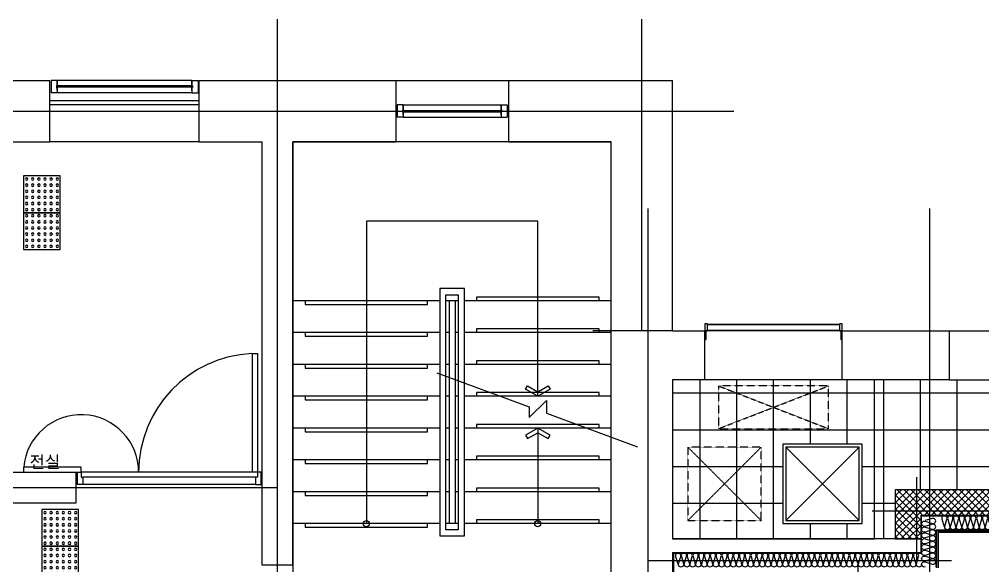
# Model space of a CAD drawing. Header units: millimetres. Extents: x 18456 to 179493, y -203649 to 469211.
# Drawn here: x 142974 to 150843, y 210287 to 214751 of the extents above; entities that cross this region are included whole.
import ezdxf

# ---------------------------------------------------------------- set-up
doc = ezdxf.new("R2010")
doc.units = ezdxf.units.MM
doc.linetypes.add('X-평면도(기본형)$0$CEN', pattern=[52.5, 50, -1, 0.5, -1])
doc.linetypes.add('X-평면도(기본형)$0$HID', pattern=[2.8, 1.8, -1])
for name, color, linetype, true_color in [('X-평면도(기본형)$0$40HAT', 9, 'Continuous', 0x808080), ('X-평면도(기본형)$0$4ELE', 4, 'Continuous', 0x00ffff), ('X-평면도(기본형)$0$4GYP', 4, 'Continuous', 0x00ffff), ('X-평면도(기본형)$0$A-DOOR', 4, 'Continuous', 0x00ffff), ('X-평면도(기본형)$0$CEN', 1, 'X-평면도(기본형)$0$CEN', 0xff0000), ('X-평면도(기본형)$0$DEFPOINTS-1', 7, 'Continuous', 0x262f4c), ('X-평면도(기본형)$0$DEFTXT', 7, 'Continuous', 0x7fdfff), ('X-평면도(기본형)$0$ETC', 9, 'Continuous', 0x808080), ('X-평면도(기본형)$0$FUR', 6, 'Continuous', 0xff00ff), ('X-평면도(기본형)$0$INS', 9, 'Continuous', 0x808080), ('X-평면도(기본형)$0$INSUL', 9, 'Continuous', 0x808080), ('X-평면도(기본형)$0$MC', 7, 'Continuous', 0x7f7fff), ('X-평면도(기본형)$0$NON', 6, 'Continuous', 0xff00ff), ('X-평면도(기본형)$0$S4ELE', 4, 'Continuous', 0x00ffff), ('X-평면도(기본형)$0$STA', 4, 'Continuous', 0x00ffff), ('X-평면도(기본형)$0$SYM', 7, 'Continuous', 0x000000), ('X-평면도(기본형)$0$TIL', 5, 'Continuous', 0x0000ff), ('X-평면도(기본형)$0$TILE', 7, 'Continuous', 0xc0c0c0), ('X-평면도(기본형)$0$W1', 2, 'Continuous', 0xffff00), ('X-평면도(기본형)$0$W2', 3, 'Continuous', 0x00ff00), ('X-평면도(기본형)$0$WID', 4, 'Continuous', 0x00ffff), ('X-평면도(기본형)$0$피난구', 9, 'Continuous', 0x808080)]:
    doc.layers.add(name, color=color, linetype=linetype, true_color=true_color)
doc.styles.add('맑은 고딕 Regular', font='')
doc.styles.get('맑은 고딕 Regular').set_extended_font_data('M+39D80 怨좊뵓')

# ---------------------------------------------------------------- blocks, each defined once
blk = doc.blocks.new('U132 (X-평면도(기본형)$0$ng)')
at = {"color": 0, "linetype": 'ByBlock', "lineweight": -2}
for p, q in [((-560, -103.5), (-560, 22.5)), ((-560, 22.5), (-550, 22.5)), ((-550, 22.5), (-550, -47.5)), ((550, 22.5), (560, 22.5)), ((550, -47.5), (550, 22.5)), ((560, 22.5), (560, -103.5)), ((-560, -47.5), (-538, -47.5)), ((-538, -47.5), (-538, -50.5)), ((538, -50.5), (-538, -50.5)), ((-538, -50.5), (-538, -100.5)), ((-538, -50.5), (538, -50.5)), ((538, -50.5), (538, -47.5)), ((538, -47.5), (560, -47.5)), ((538, -100.5), (538, -50.5)), ((-538, -103.5), (-560, -103.5)), ((-538, -100.5), (538, -100.5)), ((538, -100.5), (-538, -100.5)), ((-538, -100.5), (-538, -103.5)), ((538, -103.5), (538, -100.5)), ((560, -103.5), (538, -103.5))]:
    blk.add_line(p, q, dxfattribs=at)
blk = doc.blocks.new('X-평면도(기본형)$0$esp')
at = {"layer": 'X-평면도(기본형)$0$FUR', "linetype": 'X-평면도(기본형)$0$HID'}
for p, q in [((375, 400), (1275, 50)), ((375, 50), (1275, 400))]:
    blk.add_line(p, q, dxfattribs=at)
at = {"layer": 'X-평면도(기본형)$0$FUR'}
blk.add_lwpolyline([(900, 1175), (1550, 1175), (1550, 525), (900, 525)], close=True, dxfattribs=at)
at = {"layer": 'X-평면도(기본형)$0$FUR', "linetype": 'X-평면도(기본형)$0$HID'}
blk.add_lwpolyline([(375, 50), (375, 400), (1275, 400), (1275, 50)], close=True, dxfattribs=at)
at = {"layer": 'X-평면도(기본형)$0$MC'}
blk.add_lwpolyline([(1650, 0), (0, 0), (0, 1300), (1650, 1300)], close=True, dxfattribs=at)
at = {"layer": 'X-평면도(기본형)$0$피난구', "linetype": 'X-평면도(기본형)$0$HID'}
for p, q in [((125, 550), (725, 1150)), ((125, 1150), (725, 550))]:
    blk.add_line(p, q, dxfattribs=at)
at = {"layer": 'X-평면도(기본형)$0$피난구', "color": 1, "true_color": 0xff0000}
for p, q in [((925, 550), (1525, 1150)), ((925, 1150), (1525, 550))]:
    blk.add_line(p, q, dxfattribs=at)
at = {"layer": 'X-평면도(기본형)$0$피난구', "linetype": 'X-평면도(기본형)$0$HID'}
blk.add_lwpolyline([(125, 1150), (725, 1150), (725, 550), (125, 550)], close=True, dxfattribs=at)
at = {"layer": 'X-평면도(기본형)$0$피난구'}
blk.add_lwpolyline([(925, 1150), (1525, 1150), (1525, 550), (925, 550)], close=True, dxfattribs=at)
blk = doc.blocks.new('U70 (X-평면도(기본형)$0$ins-l)')
at = {"layer": 'X-평면도(기본형)$0$INSUL', "color": 8, "true_color": 0x808080}
for p, q in [((36.9, 24.2), (21.4, 75.8)), ((57.5, 75.8), (42, 24.2)), ((78.1, 24.2), (62.6, 75.8)), ((98.7, 75.8), (83.2, 24.2)), ((119.3, 24.2), (103.8, 75.8)), ((139.9, 75.8), (124.5, 24.2)), ((160.5, 24.2), (145.1, 75.8)), ((181.1, 75.8), (165.7, 24.2)), ((201.7, 24.2), (186.3, 75.8)), ((222.3, 75.8), (206.9, 24.2)), ((243, 24.2), (227.5, 75.8)), ((263.6, 75.8), (248.1, 24.2)), ((284.2, 24.2), (268.7, 75.8)), ((304.8, 75.8), (289.3, 24.2)), ((325.4, 24.2), (309.9, 75.8)), ((346, 75.8), (330.6, 24.2)), ((366.6, 24.2), (351.2, 75.8)), ((387.2, 75.8), (371.8, 24.2)), ((407.8, 24.2), (392.4, 75.8)), ((428.4, 75.8), (413, 24.2)), ((449.1, 24.2), (433.6, 75.8)), ((469.7, 75.8), (454.2, 24.2)), ((490.3, 24.2), (474.8, 75.8)), ((510.9, 75.8), (495.4, 24.2)), ((531.5, 24.2), (516, 75.8)), ((552.1, 75.8), (536.6, 24.2)), ((572.7, 24.2), (557.3, 75.8)), ((593.3, 75.8), (577.9, 24.2)), ((613.9, 24.2), (598.5, 75.8)), ((634.5, 75.8), (619.1, 24.2)), ((655.2, 24.2), (639.7, 75.8)), ((675.8, 75.8), (660.3, 24.2)), ((696.4, 24.2), (680.9, 75.8)), ((717, 75.8), (701.5, 24.2)), ((737.6, 24.2), (722.1, 75.8)), ((758.2, 75.8), (742.7, 24.2)), ((778.8, 24.2), (763.4, 75.8)), ((799.4, 75.8), (784, 24.2)), ((820, 24.2), (804.6, 75.8)), ((840.6, 75.8), (825.2, 24.2)), ((861.3, 24.2), (845.8, 75.8)), ((881.9, 75.8), (866.4, 24.2)), ((902.5, 24.2), (887, 75.8)), ((923.1, 75.8), (907.6, 24.2)), ((943.7, 24.2), (928.2, 75.8)), ((964.3, 75.8), (948.8, 24.2)), ((984.9, 24.2), (969.5, 75.8)), ((1005.5, 75.8), (990.1, 24.2)), ((1026.1, 24.2), (1010.7, 75.8)), ((1046.7, 75.8), (1031.3, 24.2)), ((1067.4, 24.2), (1051.9, 75.8)), ((1088, 75.8), (1072.5, 24.2)), ((1108.6, 24.2), (1093.1, 75.8)), ((1129.2, 75.8), (1113.7, 24.2)), ((1149.8, 24.2), (1134.3, 75.8)), ((1170.4, 75.8), (1154.9, 24.2)), ((1191, 24.2), (1175.6, 75.8)), ((1211.6, 75.8), (1196.2, 24.2)), ((1232.2, 24.2), (1216.8, 75.8)), ((1252.8, 75.8), (1237.4, 24.2)), ((1273.5, 24.2), (1258, 75.8)), ((1294.1, 75.8), (1278.6, 24.2)), ((1314.7, 24.2), (1299.2, 75.8)), ((1335.3, 75.8), (1319.8, 24.2)), ((1355.9, 24.2), (1340.4, 75.8)), ((1376.5, 75.8), (1361, 24.2)), ((1397.1, 24.2), (1381.7, 75.8)), ((1417.7, 75.8), (1402.3, 24.2)), ((1438.3, 24.2), (1422.9, 75.8)), ((1458.9, 75.8), (1443.5, 24.2)), ((1479.5, 24.2), (1464.1, 75.8)), ((1500.2, 75.8), (1484.7, 24.2)), ((1520.8, 24.2), (1505.3, 75.8)), ((1541.4, 75.8), (1525.9, 24.2)), ((1562, 24.2), (1546.5, 75.8)), ((1582.6, 75.8), (1567.1, 24.2)), ((1603.2, 24.2), (1587.8, 75.8)), ((1623.8, 75.8), (1608.4, 24.2)), ((1644.4, 24.2), (1629, 75.8)), ((1665, 75.8), (1649.6, 24.2)), ((1685.6, 24.2), (1670.2, 75.8)), ((1706.3, 75.8), (1690.8, 24.2)), ((1726.9, 24.2), (1711.4, 75.8)), ((1747.5, 75.8), (1732, 24.2))]:
    blk.add_line(p, q, dxfattribs=at)
at = {"layer": 'X-평면도(기본형)$0$INSUL', "color": 8, "true_color": 0x808080, "extrusion": (0, 0, -1)}
for centre in [(-39.4, 81.2), (-80.7, 81.2), (-121.9, 81.2), (-163.1, 81.2), (-204.3, 81.2), (-245.5, 81.2), (-286.8, 81.2), (-328, 81.2), (-369.2, 81.2), (-410.4, 81.2), (-451.6, 81.2), (-492.9, 81.2), (-534.1, 81.2), (-575.3, 81.2), (-616.5, 81.2), (-657.7, 81.2), (-699, 81.2), (-740.2, 81.2), (-781.4, 81.2), (-822.6, 81.2), (-863.8, 81.2), (-905.1, 81.2), (-946.3, 81.2), (-987.5, 81.2), (-1028.7, 81.2), (-1069.9, 81.2), (-1111.1, 81.2), (-1152.4, 81.2), (-1193.6, 81.2), (-1234.8, 81.2), (-1276, 81.2), (-1317.2, 81.2), (-1358.5, 81.2), (-1399.7, 81.2), (-1440.9, 81.2), (-1482.1, 81.2), (-1523.3, 81.2), (-1564.6, 81.2), (-1605.8, 81.2), (-1647, 81.2), (-1688.2, 81.2), (-1729.4, 81.2)]:
    blk.add_arc(centre, 18.8, 343.30076, 196.69924, dxfattribs=at)
at = {"layer": 'X-평면도(기본형)$0$INSUL', "color": 8, "true_color": 0x808080}
for centre in [(18.8, 18.8), (60, 18.8), (101.3, 18.8), (142.5, 18.8), (183.7, 18.8), (224.9, 18.8), (266.1, 18.8), (307.4, 18.8), (348.6, 18.8), (389.8, 18.8), (431, 18.8), (472.2, 18.8), (513.5, 18.8), (554.7, 18.8), (595.9, 18.8), (637.1, 18.8), (678.3, 18.8), (719.6, 18.8), (760.8, 18.8), (802, 18.8), (843.2, 18.8), (884.4, 18.8), (925.7, 18.8), (966.9, 18.8), (1008.1, 18.8), (1049.3, 18.8), (1090.5, 18.8), (1131.8, 18.8), (1173, 18.8), (1214.2, 18.8), (1255.4, 18.8), (1296.6, 18.8), (1337.9, 18.8), (1379.1, 18.8), (1420.3, 18.8), (1461.5, 18.8), (1502.7, 18.8), (1544, 18.8), (1585.2, 18.8), (1626.4, 18.8), (1667.6, 18.8), (1708.8, 18.8)]:
    blk.add_arc(centre, 18.8, 163.30076, 16.69924, dxfattribs=at)
blk = doc.blocks.new('U149 (X-평면도(기본형)$0$ins-l)')
at = {"layer": 'X-평면도(기본형)$0$INSUL', "color": 8, "true_color": 0x808080}
for p, q in [((36.9, 24.2), (21.4, 75.8)), ((57.5, 75.8), (42, 24.2)), ((78.1, 24.2), (62.6, 75.8)), ((98.7, 75.8), (83.2, 24.2)), ((119.3, 24.2), (103.8, 75.8)), ((139.9, 75.8), (124.5, 24.2)), ((160.5, 24.2), (145.1, 75.8)), ((181.1, 75.8), (165.7, 24.2)), ((201.7, 24.2), (186.3, 75.8)), ((222.3, 75.8), (206.9, 24.2)), ((243, 24.2), (227.5, 75.8)), ((263.6, 75.8), (248.1, 24.2)), ((284.2, 24.2), (268.7, 75.8)), ((304.8, 75.8), (289.3, 24.2)), ((325.4, 24.2), (309.9, 75.8)), ((346, 75.8), (330.6, 24.2)), ((366.6, 24.2), (351.2, 75.8)), ((387.2, 75.8), (371.8, 24.2)), ((407.8, 24.2), (392.4, 75.8)), ((428.4, 75.8), (413, 24.2)), ((449.1, 24.2), (433.6, 75.8)), ((469.7, 75.8), (454.2, 24.2)), ((490.3, 24.2), (474.8, 75.8)), ((510.9, 75.8), (495.4, 24.2)), ((531.5, 24.2), (516, 75.8)), ((552.1, 75.8), (536.6, 24.2)), ((572.7, 24.2), (557.3, 75.8)), ((593.3, 75.8), (577.9, 24.2)), ((613.9, 24.2), (598.5, 75.8)), ((634.5, 75.8), (619.1, 24.2)), ((655.2, 24.2), (639.7, 75.8)), ((675.8, 75.8), (660.3, 24.2)), ((696.4, 24.2), (680.9, 75.8)), ((717, 75.8), (701.5, 24.2)), ((737.6, 24.2), (722.1, 75.8)), ((758.2, 75.8), (742.7, 24.2)), ((778.8, 24.2), (763.4, 75.8)), ((799.4, 75.8), (784, 24.2)), ((820, 24.2), (804.6, 75.8)), ((840.6, 75.8), (825.2, 24.2)), ((861.3, 24.2), (845.8, 75.8)), ((881.9, 75.8), (866.4, 24.2)), ((902.5, 24.2), (887, 75.8)), ((923.1, 75.8), (907.6, 24.2)), ((943.7, 24.2), (928.2, 75.8)), ((964.3, 75.8), (948.8, 24.2)), ((984.9, 24.2), (969.5, 75.8)), ((1005.5, 75.8), (990.1, 24.2)), ((1026.1, 24.2), (1010.7, 75.8)), ((1046.7, 75.8), (1031.3, 24.2)), ((1067.4, 24.2), (1051.9, 75.8)), ((1088, 75.8), (1072.5, 24.2)), ((1108.6, 24.2), (1093.1, 75.8)), ((1129.2, 75.8), (1113.7, 24.2)), ((1149.8, 24.2), (1134.3, 75.8)), ((1170.4, 75.8), (1154.9, 24.2)), ((1191, 24.2), (1175.6, 75.8)), ((1211.6, 75.8), (1196.2, 24.2)), ((1232.2, 24.2), (1216.8, 75.8)), ((1252.8, 75.8), (1237.4, 24.2)), ((1273.5, 24.2), (1258, 75.8)), ((1294.1, 75.8), (1278.6, 24.2)), ((1314.7, 24.2), (1299.2, 75.8)), ((1335.3, 75.8), (1319.8, 24.2)), ((1355.9, 24.2), (1340.4, 75.8)), ((1376.5, 75.8), (1361, 24.2)), ((1397.1, 24.2), (1381.7, 75.8)), ((1417.7, 75.8), (1402.3, 24.2)), ((1438.3, 24.2), (1422.9, 75.8)), ((1458.9, 75.8), (1443.5, 24.2)), ((1479.5, 24.2), (1464.1, 75.8)), ((1500.2, 75.8), (1484.7, 24.2)), ((1520.8, 24.2), (1505.3, 75.8)), ((1541.4, 75.8), (1525.9, 24.2)), ((1562, 24.2), (1546.5, 75.8)), ((1582.6, 75.8), (1567.1, 24.2)), ((1603.2, 24.2), (1587.8, 75.8)), ((1623.8, 75.8), (1608.4, 24.2)), ((1644.4, 24.2), (1629, 75.8)), ((1665, 75.8), (1649.6, 24.2)), ((1685.6, 24.2), (1670.2, 75.8)), ((1706.3, 75.8), (1690.8, 24.2)), ((1726.9, 24.2), (1711.4, 75.8)), ((1747.5, 75.8), (1732, 24.2)), ((1768.1, 24.2), (1752.6, 75.8)), ((1788.7, 75.8), (1773.2, 24.2)), ((1809.3, 24.2), (1793.8, 75.8)), ((1829.9, 75.8), (1814.5, 24.2)), ((1850.5, 24.2), (1835.1, 75.8)), ((1871.1, 75.8), (1855.7, 24.2)), ((1891.7, 24.2), (1876.3, 75.8)), ((1912.4, 75.8), (1896.9, 24.2)), ((1933, 24.2), (1917.5, 75.8)), ((1953.6, 75.8), (1938.1, 24.2)), ((1974.2, 24.2), (1958.7, 75.8)), ((1994.8, 75.8), (1979.3, 24.2)), ((2015.4, 24.2), (1999.9, 75.8)), ((2036, 75.8), (2020.6, 24.2)), ((2056.6, 24.2), (2041.2, 75.8)), ((2077.2, 75.8), (2061.8, 24.2)), ((2097.8, 24.2), (2082.4, 75.8)), ((2118.5, 75.8), (2103, 24.2)), ((2139.1, 24.2), (2123.6, 75.8)), ((2159.7, 75.8), (2144.2, 24.2)), ((2180.3, 24.2), (2164.8, 75.8)), ((2200.9, 75.8), (2185.4, 24.2)), ((2221.5, 24.2), (2206, 75.8)), ((2242.1, 75.8), (2226.7, 24.2)), ((2262.7, 24.2), (2247.3, 75.8)), ((2283.3, 75.8), (2267.9, 24.2)), ((2303.9, 24.2), (2288.5, 75.8)), ((2324.6, 75.8), (2309.1, 24.2)), ((2345.2, 24.2), (2329.7, 75.8)), ((2365.8, 75.8), (2350.3, 24.2)), ((2386.4, 24.2), (2370.9, 75.8)), ((2407, 75.8), (2391.5, 24.2)), ((2427.6, 24.2), (2412.1, 75.8)), ((2448.2, 75.8), (2432.8, 24.2)), ((2468.8, 24.2), (2453.4, 75.8)), ((2489.4, 75.8), (2474, 24.2)), ((2510, 24.2), (2494.6, 75.8)), ((2530.7, 75.8), (2515.2, 24.2)), ((2551.3, 24.2), (2535.8, 75.8)), ((2571.9, 75.8), (2556.4, 24.2)), ((2592.5, 24.2), (2577, 75.8)), ((2613.1, 75.8), (2597.6, 24.2)), ((2633.7, 24.2), (2618.2, 75.8)), ((2654.3, 75.8), (2638.9, 24.2)), ((2674.9, 24.2), (2659.5, 75.8)), ((2695.5, 75.8), (2680.1, 24.2)), ((2716.1, 24.2), (2700.7, 75.8)), ((2736.7, 75.8), (2721.3, 24.2)), ((2757.4, 24.2), (2741.9, 75.8)), ((2778, 75.8), (2762.5, 24.2)), ((2798.6, 24.2), (2783.1, 75.8)), ((2819.2, 75.8), (2803.7, 24.2)), ((2839.8, 24.2), (2824.3, 75.8)), ((2860.4, 75.8), (2845, 24.2)), ((2881, 24.2), (2865.6, 75.8)), ((2901.6, 75.8), (2886.2, 24.2)), ((2922.2, 24.2), (2906.8, 75.8)), ((2942.8, 75.8), (2927.4, 24.2)), ((2963.5, 24.2), (2948, 75.8)), ((2984.1, 75.8), (2968.6, 24.2)), ((3004.7, 24.2), (2989.2, 75.8)), ((3025.3, 75.8), (3009.8, 24.2)), ((3045.9, 24.2), (3030.4, 75.8)), ((3066.5, 75.8), (3051, 24.2)), ((3087.1, 24.2), (3071.7, 75.8)), ((3107.7, 75.8), (3092.3, 24.2)), ((3128.3, 24.2), (3112.9, 75.8)), ((3148.9, 75.8), (3133.5, 24.2)), ((3169.6, 24.2), (3154.1, 75.8)), ((3190.2, 75.8), (3174.7, 24.2)), ((3210.8, 24.2), (3195.3, 75.8)), ((3231.4, 75.8), (3215.9, 24.2)), ((3252, 24.2), (3236.5, 75.8)), ((3272.6, 75.8), (3257.1, 24.2)), ((3293.2, 24.2), (3277.8, 75.8)), ((3313.8, 75.8), (3298.4, 24.2)), ((3334.4, 24.2), (3319, 75.8)), ((3355, 75.8), (3339.6, 24.2)), ((3375.7, 24.2), (3360.2, 75.8)), ((3396.3, 75.8), (3380.8, 24.2)), ((3416.9, 24.2), (3401.4, 75.8)), ((3437.5, 75.8), (3422, 24.2)), ((3458.1, 24.2), (3442.6, 75.8)), ((3478.7, 75.8), (3463.2, 24.2)), ((3499.3, 24.2), (3483.9, 75.8)), ((3519.9, 75.8), (3504.5, 24.2)), ((3540.5, 24.2), (3525.1, 75.8)), ((3561.1, 75.8), (3545.7, 24.2)), ((3581.8, 24.2), (3566.3, 75.8)), ((3602.4, 75.8), (3586.9, 24.2)), ((3623, 24.2), (3607.5, 75.8)), ((3643.6, 75.8), (3628.1, 24.2)), ((3664.2, 24.2), (3648.7, 75.8)), ((3684.8, 75.8), (3669.3, 24.2)), ((3705.4, 24.2), (3690, 75.8)), ((3726, 75.8), (3710.6, 24.2)), ((3746.6, 24.2), (3731.2, 75.8)), ((3767.2, 75.8), (3751.8, 24.2)), ((3787.9, 24.2), (3772.4, 75.8)), ((3808.5, 75.8), (3793, 24.2))]:
    blk.add_line(p, q, dxfattribs=at)
at = {"layer": 'X-평면도(기본형)$0$INSUL', "color": 8, "true_color": 0x808080, "extrusion": (0, 0, -1)}
for centre in [(-39.4, 81.2), (-80.7, 81.2), (-121.9, 81.2), (-163.1, 81.2), (-204.3, 81.2), (-245.5, 81.2), (-286.8, 81.2), (-328, 81.2), (-369.2, 81.2), (-410.4, 81.2), (-451.6, 81.2), (-492.9, 81.2), (-534.1, 81.2), (-575.3, 81.2), (-616.5, 81.2), (-657.7, 81.2), (-699, 81.2), (-740.2, 81.2), (-781.4, 81.2), (-822.6, 81.2), (-863.8, 81.2), (-905.1, 81.2), (-946.3, 81.2), (-987.5, 81.2), (-1028.7, 81.2), (-1069.9, 81.2), (-1111.1, 81.2), (-1152.4, 81.2), (-1193.6, 81.2), (-1234.8, 81.2), (-1276, 81.2), (-1317.2, 81.2), (-1358.5, 81.2), (-1399.7, 81.2), (-1440.9, 81.2), (-1482.1, 81.2), (-1523.3, 81.2), (-1564.6, 81.2), (-1605.8, 81.2), (-1647, 81.2), (-1688.2, 81.2), (-1729.4, 81.2), (-1770.7, 81.2), (-1811.9, 81.2), (-1853.1, 81.2), (-1894.3, 81.2), (-1935.5, 81.2), (-1976.8, 81.2), (-2018, 81.2), (-2059.2, 81.2), (-2100.4, 81.2), (-2141.6, 81.2), (-2182.9, 81.2), (-2224.1, 81.2), (-2265.3, 81.2), (-2306.5, 81.2), (-2347.7, 81.2), (-2389, 81.2), (-2430.2, 81.2), (-2471.4, 81.2), (-2512.6, 81.2), (-2553.8, 81.2), (-2595.1, 81.2), (-2636.3, 81.2), (-2677.5, 81.2), (-2718.7, 81.2), (-2759.9, 81.2), (-2801.2, 81.2), (-2842.4, 81.2), (-2883.6, 81.2), (-2924.8, 81.2), (-2966, 81.2), (-3007.3, 81.2), (-3048.5, 81.2), (-3089.7, 81.2), (-3130.9, 81.2), (-3172.1, 81.2), (-3213.4, 81.2), (-3254.6, 81.2), (-3295.8, 81.2), (-3337, 81.2), (-3378.2, 81.2), (-3419.4, 81.2), (-3460.7, 81.2), (-3501.9, 81.2), (-3543.1, 81.2), (-3584.3, 81.2), (-3625.5, 81.2), (-3666.8, 81.2), (-3708, 81.2), (-3749.2, 81.2), (-3790.4, 81.2)]:
    blk.add_arc(centre, 18.8, 343.30076, 196.69924, dxfattribs=at)
at = {"layer": 'X-평면도(기본형)$0$INSUL', "color": 8, "true_color": 0x808080}
for centre in [(18.8, 18.8), (60, 18.8), (101.3, 18.8), (142.5, 18.8), (183.7, 18.8), (224.9, 18.8), (266.1, 18.8), (307.4, 18.8), (348.6, 18.8), (389.8, 18.8), (431, 18.8), (472.2, 18.8), (513.5, 18.8), (554.7, 18.8), (595.9, 18.8), (637.1, 18.8), (678.3, 18.8), (719.6, 18.8), (760.8, 18.8), (802, 18.8), (843.2, 18.8), (884.4, 18.8), (925.7, 18.8), (966.9, 18.8), (1008.1, 18.8), (1049.3, 18.8), (1090.5, 18.8), (1131.8, 18.8), (1173, 18.8), (1214.2, 18.8), (1255.4, 18.8), (1296.6, 18.8), (1337.9, 18.8), (1379.1, 18.8), (1420.3, 18.8), (1461.5, 18.8), (1502.7, 18.8), (1544, 18.8), (1585.2, 18.8), (1626.4, 18.8), (1667.6, 18.8), (1708.8, 18.8), (1750.1, 18.8), (1791.3, 18.8), (1832.5, 18.8), (1873.7, 18.8), (1914.9, 18.8), (1956.2, 18.8), (1997.4, 18.8), (2038.6, 18.8), (2079.8, 18.8), (2121, 18.8), (2162.2, 18.8), (2203.5, 18.8), (2244.7, 18.8), (2285.9, 18.8), (2327.1, 18.8), (2368.3, 18.8), (2409.6, 18.8), (2450.8, 18.8), (2492, 18.8), (2533.2, 18.8), (2574.4, 18.8), (2615.7, 18.8), (2656.9, 18.8), (2698.1, 18.8), (2739.3, 18.8), (2780.5, 18.8), (2821.8, 18.8), (2863, 18.8), (2904.2, 18.8), (2945.4, 18.8), (2986.6, 18.8), (3027.9, 18.8), (3069.1, 18.8), (3110.3, 18.8), (3151.5, 18.8), (3192.7, 18.8), (3234, 18.8), (3275.2, 18.8), (3316.4, 18.8), (3357.6, 18.8), (3398.8, 18.8), (3440.1, 18.8), (3481.3, 18.8), (3522.5, 18.8), (3563.7, 18.8), (3604.9, 18.8), (3646.2, 18.8), (3687.4, 18.8), (3728.6, 18.8), (3769.8, 18.8)]:
    blk.add_arc(centre, 18.8, 163.30076, 16.69924, dxfattribs=at)
blk = doc.blocks.new('U150 (X-평면도(기본형)$0$ins-l)')
at = {"layer": 'X-평면도(기본형)$0$INSUL', "color": 8, "true_color": 0x808080}
for p, q in [((36.9, 24.2), (21.4, 75.8)), ((57.5, 75.8), (42, 24.2)), ((78.1, 24.2), (62.6, 75.8)), ((98.7, 75.8), (83.2, 24.2)), ((119.3, 24.2), (103.8, 75.8)), ((139.9, 75.8), (124.5, 24.2)), ((160.5, 24.2), (145.1, 75.8)), ((181.1, 75.8), (165.7, 24.2)), ((201.7, 24.2), (186.3, 75.8)), ((222.3, 75.8), (206.9, 24.2)), ((243, 24.2), (227.5, 75.8)), ((263.6, 75.8), (248.1, 24.2)), ((284.2, 24.2), (268.7, 75.8)), ((304.8, 75.8), (289.3, 24.2)), ((325.4, 24.2), (309.9, 75.8)), ((346, 75.8), (330.6, 24.2))]:
    blk.add_line(p, q, dxfattribs=at)
at = {"layer": 'X-평면도(기본형)$0$INSUL', "color": 8, "true_color": 0x808080, "extrusion": (0, 0, -1)}
for centre in [(-39.4, 81.2), (-80.7, 81.2), (-121.9, 81.2), (-163.1, 81.2), (-204.3, 81.2), (-245.5, 81.2), (-286.8, 81.2), (-328, 81.2)]:
    blk.add_arc(centre, 18.8, 343.30076, 196.69924, dxfattribs=at)
at = {"layer": 'X-평면도(기본형)$0$INSUL', "color": 8, "true_color": 0x808080}
for centre in [(18.8, 18.8), (60, 18.8), (101.3, 18.8), (142.5, 18.8), (183.7, 18.8), (224.9, 18.8), (266.1, 18.8), (307.4, 18.8)]:
    blk.add_arc(centre, 18.8, 163.30076, 16.69924, dxfattribs=at)
blk = doc.blocks.new('X-평면도(기본형)$0$jjbl')
at = {"layer": 'X-평면도(기본형)$0$TILE'}
blk.add_lwpolyline([(300, 300), (300, 0), (0, 0), (0, 300)], close=True, dxfattribs=at)
for centre in [(25, 275), (75, 275), (125, 275), (175, 275), (225, 275), (275, 275), (25, 225), (25, 175), (75, 225), (75, 175), (125, 225), (125, 175), (175, 225), (175, 175), (225, 225), (225, 175), (275, 225), (275, 175), (25, 125), (25, 75), (75, 125), (75, 75), (125, 125), (125, 75), (175, 125), (175, 75), (225, 125), (225, 75), (275, 125), (275, 75), (25, 25), (75, 25), (125, 25), (175, 25), (225, 25), (275, 25)]:
    blk.add_circle(centre, 10, dxfattribs=at)
blk = doc.blocks.new('X-평면도(기본형)$0$evj')
at = {"xscale": -1, "rotation": 180}
for p in [(300, 600), (300, 300)]:
    blk.add_blockref('X-평면도(기본형)$0$jjbl', p, dxfattribs=at)
blk = doc.blocks.new('X-평면도(기본형)$0$cw1200')
at = {"layer": 'X-평면도(기본형)$0$WID'}
for p, q in [((0, 0), (0, -100)), ((50, 0), (0, 0)), ((50, -41), (50, 0)), ((50, 0), (50, -41)), ((1150, -41), (1150, 0)), ((1150, 0), (1200, 0)), ((1150, 0), (1150, -41)), ((1200, 0), (1200, -100)), ((50, -41), (44.5, -42.8)), ((44.5, -42.8), (44.5, -57.2)), ((50, -59), (44.5, -57.2)), ((46.5, -44), (1153.5, -44)), ((46.5, -44), (46.5, -56)), ((46.5, -56), (1153.5, -56)), ((50, -82), (50, -59)), ((50, -59), (50, -100)), ((1150, -41), (1155.5, -42.8)), ((1150, -59), (1155.5, -57.2)), ((1150, -82), (1150, -59)), ((1150, -59), (1150, -100)), ((1153.5, -44), (1153.5, -56)), ((1153.5, -44), (1153.5, -56)), ((1155.5, -42.8), (1155.5, -57.2)), ((50, -100), (0, -100)), ((1150, -100), (1200, -100))]:
    blk.add_line(p, q, dxfattribs=at)
at = {"layer": 'X-평면도(기본형)$0$WID', "color": 8, "true_color": 0x808080}
for p, q in [((50, 0), (1150, 0)), ((50, -100), (1150, -100))]:
    blk.add_line(p, q, dxfattribs=at)
at = {"layer": 'X-평면도(기본형)$0$WID'}
for points in [[(50, -40.2), (52.7, -41.6), (53.3, -42.6), (53.8, -44)], [(50, -59.8), (52.7, -58.4), (53.3, -57.4), (53.8, -56)], [(1150, -40.2), (1147.3, -41.6), (1146.7, -42.6), (1146.2, -44)], [(1150, -59.8), (1147.3, -58.4), (1146.7, -57.4), (1146.2, -56)]]:
    blk.add_lwpolyline(points, dxfattribs=at)
blk = doc.blocks.new('X-평면도(기본형)$0$CW900')
at = {"layer": 'X-평면도(기본형)$0$WID'}
for p, q in [((0, 0), (0, -100)), ((50, 0), (0, 0)), ((50, -41), (50, 0)), ((50, 0), (50, -41)), ((850, -41), (850, 0)), ((850, 0), (900, 0)), ((850, 0), (850, -41)), ((900, 0), (900, -100)), ((50, -41), (44.5, -42.8)), ((44.5, -42.8), (44.5, -57.2)), ((50, -59), (44.5, -57.2)), ((46.5, -44), (853.5, -44)), ((46.5, -44), (46.5, -56)), ((46.5, -56), (853.5, -56)), ((50, -82), (50, -59)), ((50, -59), (50, -100)), ((850, -41), (855.5, -42.8)), ((850, -59), (855.5, -57.2)), ((850, -82), (850, -59)), ((850, -59), (850, -100)), ((853.5, -44), (853.5, -56)), ((853.5, -44), (853.5, -56)), ((855.5, -42.8), (855.5, -57.2)), ((50, -100), (0, -100)), ((850, -100), (900, -100))]:
    blk.add_line(p, q, dxfattribs=at)
at = {"layer": 'X-평면도(기본형)$0$WID', "color": 8, "true_color": 0x808080}
for p, q in [((50, 0), (850, 0)), ((50, -100), (850, -100))]:
    blk.add_line(p, q, dxfattribs=at)
at = {"layer": 'X-평면도(기본형)$0$WID'}
for points in [[(50, -40.2), (52.7, -41.6), (53.3, -42.6), (53.8, -44)], [(50, -59.8), (52.7, -58.4), (53.3, -57.4), (53.8, -56)], [(850, -40.2), (847.3, -41.6), (846.7, -42.6), (846.2, -44)], [(850, -59.8), (847.3, -58.4), (846.7, -57.4), (846.2, -56)]]:
    blk.add_lwpolyline(points, dxfattribs=at)

msp = doc.modelspace()

# ---------------------------------------------------------------- hatches: boundary and pattern name
at = {"layer": 'X-평면도(기본형)$0$40HAT'}
h = msp.add_hatch(dxfattribs=at)
h.set_pattern_fill('H3', color=256, scale=40, style=0, pattern_type=2)
h.set_pattern_definition([(315, (-175757.42, 45286.295), (28.2842712, 28.2842712), []), (45, (-175757.42, 45286.295), (-28.2842712, 28.2842712), [])])
h.paths.add_polyline_path([(150129.2, 210505.6), (150339.2, 210505.6), (150339.2, 210700.6), (155009.2, 210700.6), (155009.2, 210560.6), (155219.2, 210560.6), (155219.2, 210910.6), (150129.2, 210910.6)], flags=0)
at = {"layer": 'X-평면도(기본형)$0$TIL'}
h = msp.add_hatch(dxfattribs=at)
h.set_pattern_fill('H3', color=256, scale=300, angle=45, style=0, pattern_type=2)
h.set_pattern_definition([(360, (-514764.77, 308897.86), (2e-13, 300), []), (90, (-514764.77, 308897.86), (-300, 9e-14), [])])
h.paths.add_polyline_path([(155219.2, 204640.6), (155419.2, 204640.6), (155419.2, 204440.6), (155219.2, 204440.6), (155219.2, 204260.6), (154859.2, 204260.6), (154859.2, 203010.6), (155284.2, 203010.6), (155284.2, 202680.6), (155674.2, 202680.6), (155674.2, 201960.6), (155549.2, 201960.6), (155549.2, 201820.6), (155434.2, 201820.6), (155434.2, 200300.6), (155549.2, 200300.6), (155549.2, 196040.6), (154449.2, 196040.6), (154449.2, 196155.6), (151729.2, 196155.6), (151729.2, 196040.6), (143319.2, 196040.6), (143319.2, 194945.6), (155844.2, 194945.6), (155844.2, 198360.6), (157884.2, 198360.6), (157884.2, 204745.6), (155884.2, 204745.6), (155884.2, 211805.6), (148309.2, 211805.6), (148309.2, 210505.6), (150129.2, 210505.6), (150129.2, 210910.6), (155219.2, 210910.6), (155219.2, 210540.6), (155104.2, 210540.6), (155104.2, 209060.6), (155219.2, 209060.6)], flags=0)
h.paths.add_polyline_path([(149209.2, 210630.6), (149209.2, 211280.6), (149859.2, 211280.6), (149859.2, 210630.6)], flags=0)

# ---------------------------------------------------------------- linework, layer by layer
at = {"layer": 'X-평면도(기본형)$0$4ELE'}
for p, q in [((144444.2, 213750.6), (143224.2, 213750.6)), ((149694.2, 212205.6), (148574.2, 212205.6)), ((150569.2, 212205.6), (151589.2, 212205.6)), ((149694.2, 211805.6), (148574.2, 211805.6)), ((150569.2, 211805.6), (151589.2, 211805.6))]:
    msp.add_line(p, q, dxfattribs=at)
at = {"layer": 'X-평면도(기본형)$0$4GYP'}
for p, q in [((150469.2, 210570.6), (154879.2, 210570.6)), ((150469.2, 210270.6), (150469.2, 210570.6)), ((150479.2, 210560.6), (154869.2, 210560.6)), ((150479.2, 210560.6), (150479.2, 210270.6))]:
    msp.add_line(p, q, dxfattribs=at)
at = {"layer": 'X-평면도(기본형)$0$A-DOOR', "color": 8, "true_color": 0x808080}
for p, q in [((144919.2, 211050.6), (143479.2, 211050.6)), ((144904.2, 211010.6), (143494.2, 211010.6)), ((144904.2, 210950.6), (143494.2, 210950.6))]:
    msp.add_line(p, q, dxfattribs=at)
at = {"layer": 'X-평면도(기본형)$0$A-DOOR'}
for points in [[(144919.2, 212020.6), (144919.2, 211050.6), (144879.2, 211050.6), (144879.2, 212020.6)], [(143009.2, 211050.6), (143479.2, 211050.6), (143479.2, 211090.6), (143009.2, 211090.6)], [(143494.2, 210950.6), (143449.2, 210950.6), (143449.2, 211050.6), (143479.2, 211050.6), (143479.2, 211010.6), (143494.2, 211010.6)], [(144904.2, 210950.6), (144949.2, 210950.6), (144949.2, 211050.6), (144919.2, 211050.6), (144919.2, 211010.6), (144904.2, 211010.6)]]:
    msp.add_lwpolyline(points, close=True, dxfattribs=at)
at = {"layer": 'X-평면도(기본형)$0$A-DOOR', "color": 8, "true_color": 0x808080}
for centre, radius, start, end in [((144919.2, 211050.6), 970, 92.63522, 180), ((143479.2, 211050.6), 470, 0, 175.11786)]:
    msp.add_arc(centre, radius, start, end, dxfattribs=at)
at = {"layer": 'X-평면도(기본형)$0$CEN'}
for p, q in [((145084.2, 208945.6), (145084.2, 214750.6)), ((148059.2, 212205.6), (148059.2, 214750.6)), ((138549.2, 214000.6), (148809.2, 214000.6)), ((148109.2, 213205.6), (148109.2, 202810.6)), ((150409.2, 213205.6), (150409.2, 205925.6)), ((148309.2, 212205.6), (147659.2, 212205.6)), ((150304.2, 210325.6), (150304.2, 211010.6)), ((138549.2, 210925.6), (145084.2, 210925.6)), ((149939.2, 210735.6), (159284.2, 210735.6)), ((148109.2, 210330.6), (150589.2, 210330.6)), ((149824.2, 210320.6), (149824.2, 208700.6))]:
    msp.add_line(p, q, dxfattribs=at)
at = {"layer": 'X-평면도(기본형)$0$DEFPOINTS-1'}
msp.add_lwpolyline([(145209.2, 209070.6), (147809.2, 209070.6), (147809.2, 213750.6), (145209.2, 213750.6)], close=True, dxfattribs=at)
at = {"layer": 'X-평면도(기본형)$0$INS'}
for p, q in [((150344.2, 210695.6), (155004.2, 210695.6)), ((150344.2, 210390.6), (150344.2, 210695.6)), ((150459.2, 210580.6), (154889.2, 210580.6)), ((150459.2, 210580.6), (150459.2, 210275.6)), ((148319.2, 210390.6), (150344.2, 210390.6)), ((148319.2, 205420.6), (148319.2, 210390.6))]:
    msp.add_line(p, q, dxfattribs=at)
at = {"layer": 'X-평면도(기본형)$0$NON'}
for p, q in [((144444.2, 214085.6), (143224.2, 214085.6)), ((144444.2, 214050.6), (143224.2, 214050.6))]:
    msp.add_line(p, q, dxfattribs=at)
for points in [[(146609.2, 210530.6), (146609.2, 212550.6), (146409.2, 212550.6), (146409.2, 210530.6)], [(146559.2, 212500.6), (146559.2, 210580.6), (146459.2, 210580.6), (146459.2, 212500.6)]]:
    msp.add_lwpolyline(points, close=True, dxfattribs=at)
at = {"layer": 'X-평면도(기본형)$0$NON', "color": 8, "true_color": 0x808080}
for points in [[(147709.2, 212450.6), (147709.2, 212480.6), (146709.2, 212480.6), (146709.2, 212450.6)], [(145309.2, 212450.6), (145309.2, 212420.6), (146309.2, 212420.6), (146309.2, 212450.6)], [(145309.2, 212190.6), (145309.2, 212160.6), (146309.2, 212160.6), (146309.2, 212190.6)], [(147709.2, 212190.6), (147709.2, 212220.6), (146709.2, 212220.6), (146709.2, 212190.6)], [(145309.2, 211930.6), (145309.2, 211900.6), (146309.2, 211900.6), (146309.2, 211930.6)], [(147709.2, 211930.6), (147709.2, 211960.6), (146709.2, 211960.6), (146709.2, 211930.6)], [(147709.2, 211670.6), (147709.2, 211700.6), (146709.2, 211700.6), (146709.2, 211670.6)], [(145309.2, 211670.6), (145309.2, 211640.6), (146309.2, 211640.6), (146309.2, 211670.6)], [(147709.2, 211410.6), (147709.2, 211440.6), (146709.2, 211440.6), (146709.2, 211410.6)], [(145309.2, 211410.6), (145309.2, 211380.6), (146309.2, 211380.6), (146309.2, 211410.6)], [(145309.2, 211150.6), (145309.2, 211120.6), (146309.2, 211120.6), (146309.2, 211150.6)], [(147709.2, 211150.6), (147709.2, 211180.6), (146709.2, 211180.6), (146709.2, 211150.6)], [(145309.2, 210890.6), (145309.2, 210860.6), (146309.2, 210860.6), (146309.2, 210890.6)], [(147709.2, 210890.6), (147709.2, 210920.6), (146709.2, 210920.6), (146709.2, 210890.6)], [(147709.2, 210630.6), (147709.2, 210660.6), (146709.2, 210660.6), (146709.2, 210630.6)], [(145309.2, 210630.6), (145309.2, 210600.6), (146309.2, 210600.6), (146309.2, 210630.6)]]:
    msp.add_lwpolyline(points, dxfattribs=at)
at = {"layer": 'X-평면도(기본형)$0$S4ELE'}
for p, q in [((146049.2, 214250.6), (146969.2, 214250.6)), ((146969.2, 213750.6), (146049.2, 213750.6))]:
    msp.add_line(p, q, dxfattribs=at)
at = {"layer": 'X-평면도(기본형)$0$STA'}
for p, q in [((146409.2, 212450.6), (145209.2, 212450.6)), ((146484.2, 212450.6), (146459.2, 212450.6)), ((146559.2, 212450.6), (146459.2, 212450.6)), ((146484.2, 212450.6), (146484.2, 210630.6)), ((146534.2, 212450.6), (146534.2, 210630.6)), ((146559.2, 212450.6), (146534.2, 212450.6)), ((147809.2, 212450.6), (146609.2, 212450.6)), ((146409.2, 212190.6), (145209.2, 212190.6)), ((146484.2, 212190.6), (146459.2, 212190.6)), ((146559.2, 212190.6), (146534.2, 212190.6)), ((147809.2, 212190.6), (146609.2, 212190.6)), ((146409.2, 211930.6), (145209.2, 211930.6)), ((146484.2, 211930.6), (146459.2, 211930.6)), ((146559.2, 211930.6), (146534.2, 211930.6)), ((147809.2, 211930.6), (146609.2, 211930.6)), ((146409.2, 211670.6), (145209.2, 211670.6)), ((146484.2, 211670.6), (146459.2, 211670.6)), ((146559.2, 211670.6), (146534.2, 211670.6)), ((147809.2, 211670.6), (146609.2, 211670.6)), ((146409.2, 211410.6), (145209.2, 211410.6)), ((146484.2, 211410.6), (146459.2, 211410.6)), ((146559.2, 211410.6), (146534.2, 211410.6)), ((147809.2, 211410.6), (146609.2, 211410.6)), ((146409.2, 211150.6), (145209.2, 211150.6)), ((146484.2, 211150.6), (146459.2, 211150.6)), ((146559.2, 211150.6), (146534.2, 211150.6)), ((147809.2, 211150.6), (146609.2, 211150.6)), ((146409.2, 210890.6), (145209.2, 210890.6)), ((146484.2, 210890.6), (146459.2, 210890.6)), ((146559.2, 210890.6), (146534.2, 210890.6)), ((147809.2, 210890.6), (146609.2, 210890.6)), ((146409.2, 210630.6), (145209.2, 210630.6)), ((146559.2, 210630.6), (146459.2, 210630.6)), ((147809.2, 210630.6), (146609.2, 210630.6))]:
    msp.add_line(p, q, dxfattribs=at)
at = {"layer": 'X-평면도(기본형)$0$SYM'}
for points in [[(147209.2, 211670.6), (147209.2, 213100.6), (145809.2, 213100.6), (145809.2, 210630.6)], [(146384.2, 211861.6), (147139.2, 211583.6), (147139.2, 211496.9), (147279.2, 211636.9), (147279.2, 211532), (148024.2, 211257.7)], [(147209.2, 211410.6), (147209.2, 210630.6)]]:
    msp.add_lwpolyline(points, dxfattribs=at)
for points in [[(147209.2, 211707.8), (147293.1, 211756.3), (147309.2, 211728.3), (147209.2, 211670.6), (147109.2, 211728.3), (147125.3, 211756.3)], [(147209.2, 211373.3), (147293.1, 211324.9), (147309.2, 211352.8), (147209.2, 211410.6), (147109.2, 211352.8), (147125.3, 211324.9)]]:
    msp.add_lwpolyline(points, close=True, dxfattribs=at)
for centre in [(145809.2, 210630.6), (147209.2, 210630.6)]:
    msp.add_circle(centre, 25, dxfattribs=at)
at = {"layer": 'X-평면도(기본형)$0$W1'}
for p, q in [((139049.2, 214250.6), (143224.2, 214250.6)), ((143224.2, 213750.6), (143224.2, 214250.6)), ((144444.2, 213750.6), (144444.2, 214250.6)), ((144444.2, 214250.6), (146049.2, 214250.6)), ((146049.2, 214250.6), (146049.2, 213750.6)), ((146969.2, 214250.6), (148309.2, 214250.6)), ((146969.2, 214250.6), (146969.2, 213750.6)), ((148309.2, 212205.6), (148309.2, 214250.6)), ((142709.2, 213750.6), (143224.2, 213750.6)), ((144444.2, 213750.6), (144959.2, 213750.6)), ((144959.2, 210290.6), (144959.2, 213750.6)), ((145209.2, 210290.6), (145209.2, 213750.6)), ((145209.2, 213750.6), (146049.2, 213750.6)), ((146969.2, 213750.6), (147809.2, 213750.6)), ((147809.2, 209070.6), (147809.2, 213750.6)), ((148309.2, 212205.6), (148574.2, 212205.6)), ((148574.2, 211805.6), (148574.2, 212205.6)), ((149694.2, 211805.6), (149694.2, 212205.6)), ((149694.2, 212205.6), (150569.2, 212205.6)), ((150569.2, 212205.6), (150569.2, 211805.6)), ((148309.2, 211805.6), (148309.2, 210505.6)), ((148574.2, 211805.6), (148309.2, 211805.6)), ((150569.2, 211805.6), (149694.2, 211805.6)), ((142709.2, 211050.6), (143439.2, 211050.6)), ((143439.2, 210800.6), (143439.2, 211050.6)), ((142859.2, 210800.6), (143439.2, 210800.6)), ((150339.2, 210505.6), (148309.2, 210505.6)), ((150339.2, 210395.6), (150339.2, 210505.6)), ((148309.2, 210395.6), (150339.2, 210395.6)), ((148309.2, 210395.6), (148309.2, 205430.6)), ((145209.2, 210290.6), (144959.2, 210290.6))]:
    msp.add_line(p, q, dxfattribs=at)
at = {"layer": 'X-평면도(기본형)$0$W2'}
for p, q in [((150129.2, 210910.6), (155219.2, 210910.6)), ((150129.2, 210910.6), (150129.2, 210505.6)), ((150339.2, 210700.6), (155009.2, 210700.6)), ((150339.2, 210505.6), (150339.2, 210700.6)), ((150129.2, 210505.6), (150339.2, 210505.6))]:
    msp.add_line(p, q, dxfattribs=at)

# ---------------------------------------------------------------- block references
at = {"xscale": -1}
msp.add_blockref('X-평면도(기본형)$0$cw1200', (144434.2, 214250.6), dxfattribs=at)
msp.add_blockref('X-평면도(기본형)$0$CW900', (146059.2, 214050.6))
at = {"xscale": -1, "rotation": 180}
msp.add_blockref('X-평면도(기본형)$0$esp', (148309.2, 211805.6), dxfattribs=at)
at = {"layer": 'X-평면도(기본형)$0$40HAT'}
for p in [(142709.2, 212870.6), (142859.2, 210145.6)]:
    msp.add_blockref('X-평면도(기본형)$0$evj', p, dxfattribs=at)
at = {"layer": 'X-평면도(기본형)$0$ETC', "xscale": -1, "rotation": 180}
msp.add_blockref('U132 (X-평면도(기본형)$0$ng)', (149134.2, 212158.1), dxfattribs=at)
at = {"layer": 'X-평면도(기본형)$0$INSUL', "xscale": -1.149999999999999, "yscale": 1.149999999999999, "zscale": 1.149999999999999, "rotation": 270}
msp.add_blockref('U150 (X-평면도(기본형)$0$ins-l)', (150344.2, 210275.6), dxfattribs=at)
at = {"layer": 'X-평면도(기본형)$0$INSUL', "xscale": -1.149999999999999, "yscale": 1.149999999999999, "zscale": 1.149999999999999}
for name, p in [('U149 (X-평면도(기본형)$0$ins-l)', (154889.2, 210580.6)), ('U70 (X-평면도(기본형)$0$ins-l)', (150344.2, 210275.6))]:
    msp.add_blockref(name, p, dxfattribs=at)

# ---------------------------------------------------------------- texts
at = {"layer": 'X-평면도(기본형)$0$DEFTXT', "insert": (143309.2, 211075.6), "char_height": 100, "width": 735.87, "attachment_point": 9, "style": '맑은 고딕 Regular'}
msp.add_mtext('전실', dxfattribs=at)

doc.saveas('drawing.dxf')
